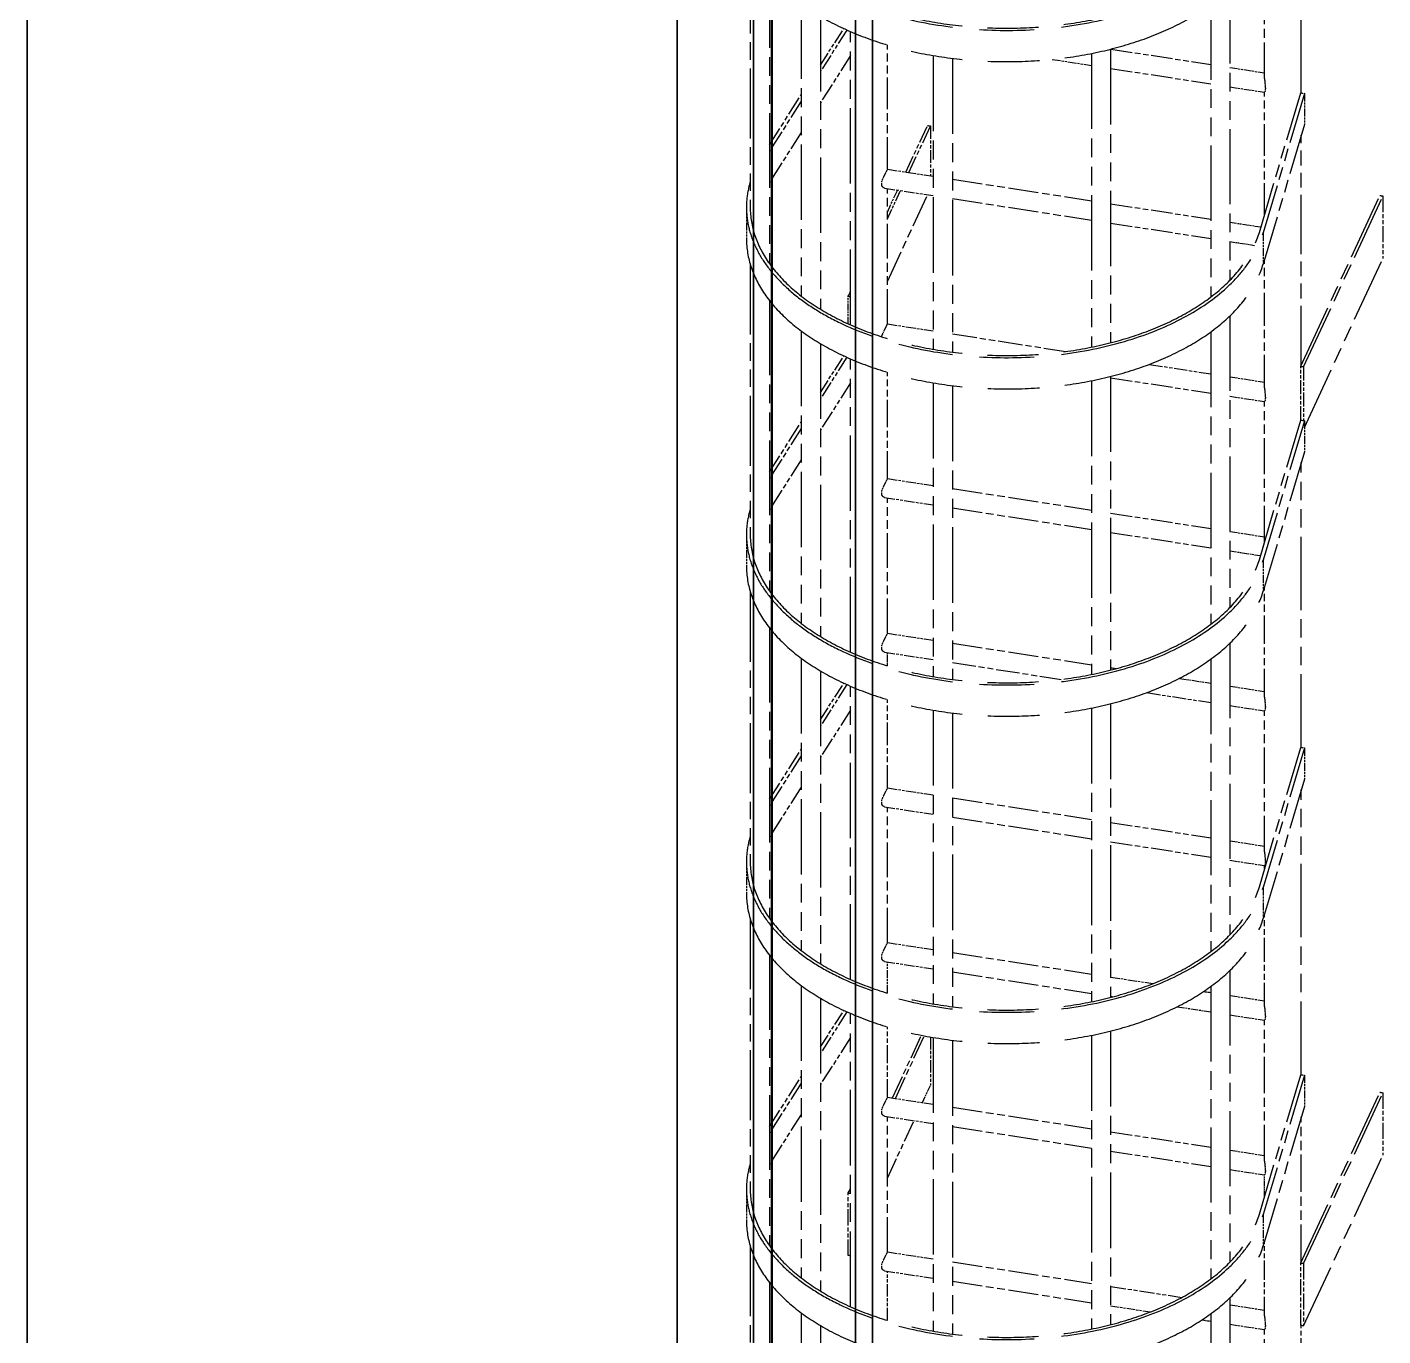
# Model space of a CAD drawing. Header units: millimetres. Extents: x 0 to 42050, y 0 to 29700.
# Drawn here: x 20919 to 22690, y 4094 to 5804 of the extents above; entities that cross this region are included whole.
import ezdxf

# ---------------------------------------------------------------- set-up
doc = ezdxf.new("R2010")
doc.units = ezdxf.units.MM
doc.header["$LTSCALE"] = 50
doc.linetypes.add('DOUBLE_DASH_CHAIN', pattern=[1.2403, 0.6614, -0.0827, 0.1654, -0.0827, 0.1654, -0.0827])
doc.layers.add('Reference', color=7, linetype='DOUBLE_DASH_CHAIN', lineweight=25)
doc.layers.add('Visible', color=7, linetype='Continuous', lineweight=35)

msp = doc.modelspace()

# ---------------------------------------------------------------- linework, layer by layer
at = {"layer": 'Reference', "ltscale": 2.896736}
for p, q in [((22583.78, 5717.91), (22583.78, 6090.48)), ((22583.78, 4862.63), (22583.78, 5235.2)), ((22583.78, 4434.99), (22583.78, 4807.56))]:
    msp.add_line(p, q, dxfattribs=at)
at = {"layer": 'Reference', "ltscale": 2.766044}
for p, q in [((21863.74, 5921.45), (21863.74, 5565.68)), ((21863.74, 5493.81), (21863.74, 5138.04)), ((21863.74, 5066.17), (21863.74, 4710.4)), ((21863.74, 4638.53), (21863.74, 4282.76)), ((21863.74, 4210.89), (21863.74, 3855.12))]:
    msp.add_line(p, q, dxfattribs=at)
at = {"layer": 'Reference', "ltscale": 1.432805}
for p, q in [((22535.78, 5736.6), (22535.78, 5920.89)), ((22535.78, 4726.19), (22535.78, 4910.48)), ((22535.78, 4322.02), (22535.78, 4506.31)), ((22535.78, 3917.85), (22535.78, 4102.14))]:
    msp.add_line(p, q, dxfattribs=at)
at = {"layer": 'Reference', "ltscale": 2.950695}
for p, q in [((21888.74, 5874.42), (21888.74, 5494.91)), ((21888.74, 5446.78), (21888.74, 5067.27)), ((21888.74, 5019.14), (21888.74, 4639.63)), ((21888.74, 4591.5), (21888.74, 4211.99)), ((21888.74, 4163.86), (21888.74, 3784.35))]:
    msp.add_line(p, q, dxfattribs=at)
at = {"layer": 'Reference', "ltscale": 2.962822}
for p, q in [((22490.53, 5854.3), (22490.53, 5473.23)), ((22490.53, 5426.66), (22490.53, 5045.59)), ((22490.53, 4999.02), (22490.53, 4617.95)), ((22490.53, 4571.38), (22490.53, 4190.31)), ((22490.53, 4143.74), (22490.53, 3762.67))]:
    msp.add_line(p, q, dxfattribs=at)
at = {"layer": 'Reference', "ltscale": 2.97048}
for p, q in [((21930.38, 5834.53), (21930.38, 5452.47)), ((21930.38, 5406.89), (21930.38, 5024.83)), ((21930.38, 4979.25), (21930.38, 4597.19)), ((21930.38, 4551.61), (21930.38, 4169.55)), ((21930.38, 4123.97), (21930.38, 3741.91))]:
    msp.add_line(p, q, dxfattribs=at)
at = {"layer": 'Reference', "ltscale": 2.970844}
for p, q in [((22465.53, 5833.38), (22465.53, 5451.27)), ((22465.53, 5405.74), (22465.53, 5023.63)), ((22465.53, 4978.1), (22465.53, 4595.99)), ((22465.53, 4550.46), (22465.53, 4168.35)), ((22465.53, 4122.82), (22465.53, 3740.71))]:
    msp.add_line(p, q, dxfattribs=at)
at = {"layer": 'Reference', "ltscale": 2.975098}
for p, q in [((21955.38, 5817.98), (21955.38, 5435.33)), ((21955.38, 5390.34), (21955.38, 5007.69)), ((21955.38, 4962.7), (21955.38, 4580.05)), ((21955.38, 4535.06), (21955.38, 4152.41)), ((21955.38, 4107.42), (21955.38, 3724.77))]:
    msp.add_line(p, q, dxfattribs=at)
at = {"layer": 'Reference', "ltscale": 0.558788}
for p, q in [((21955.38, 5754.31), (21985.92, 5801.98)), ((21955.38, 5326.67), (21985.92, 5374.34)), ((21955.38, 4899.03), (21985.92, 4946.7)), ((21955.38, 4471.38), (21985.92, 4519.06))]:
    msp.add_line(p, q, dxfattribs=at)
at = {"layer": 'Reference', "ltscale": 0.634284}
for p, q in [((21990.05, 5800.09), (21955.38, 5745.98)), ((21990.05, 5372.45), (21955.38, 5318.34)), ((21990.05, 4944.81), (21955.38, 4890.7)), ((21990.05, 4517.17), (21955.38, 4463.06))]:
    msp.add_line(p, q, dxfattribs=at)
at = {"layer": 'Reference', "ltscale": 2.979327}
for p, q in [((21994.87, 5414.78), (21994.87, 5797.97)), ((21994.87, 4987.14), (21994.87, 5370.33)), ((21994.87, 4559.5), (21994.87, 4942.69)), ((21994.87, 4131.86), (21994.87, 4515.05))]:
    msp.add_line(p, q, dxfattribs=at)
at = {"layer": 'Reference', "ltscale": 1.262725}
msp.add_line((22042.87, 5618.2), (22042.87, 5780.61), dxfattribs=at)
at = {"layer": 'Reference', "ltscale": 0.722404}
for p, q in [((21994.87, 5766.79), (21955.38, 5705.16)), ((21994.87, 5339.15), (21955.38, 5277.52)), ((21994.87, 4911.51), (21955.38, 4849.88)), ((21994.87, 4483.87), (21955.38, 4422.24))]:
    msp.add_line(p, q, dxfattribs=at)
at = {"layer": 'Reference', "ltscale": 2.984079}
for p, q in [((22102.77, 5766.75), (22102.77, 5382.95)), ((22102.77, 5339.11), (22102.77, 4955.31)), ((22102.77, 4911.47), (22102.77, 4527.67)), ((22102.77, 4483.83), (22102.77, 4100.03))]:
    msp.add_line(p, q, dxfattribs=at)
at = {"layer": 'Reference', "ltscale": 2.984532}
for p, q in [((22127.77, 5763.1), (22127.77, 5379.23)), ((22127.77, 5335.46), (22127.77, 4951.59)), ((22127.77, 4907.82), (22127.77, 4523.95)), ((22127.77, 4480.18), (22127.77, 4096.31))]:
    msp.add_line(p, q, dxfattribs=at)
at = {"layer": 'Reference', "ltscale": 0.339268}
msp.add_line((22258.02, 5761.78), (22309.65, 5753.79), dxfattribs=at)
at = {"layer": 'Reference', "ltscale": 2.983726}
for p, q in [((22309.65, 5769.51), (22309.65, 5385.75)), ((22309.65, 5341.87), (22309.65, 4958.11)), ((22309.65, 4914.23), (22309.65, 4530.47)), ((22309.65, 4486.59), (22309.65, 4102.83))]:
    msp.add_line(p, q, dxfattribs=at)
at = {"layer": 'Reference', "ltscale": 2.98297}
for p, q in [((22334.65, 5775.14), (22334.65, 5391.48)), ((22334.65, 5347.5), (22334.65, 4963.84)), ((22334.65, 4919.86), (22334.65, 4536.2)), ((22334.65, 4492.22), (22334.65, 4108.56))]:
    msp.add_line(p, q, dxfattribs=at)
at = {"layer": 'Reference', "ltscale": 0.85874}
msp.add_line((22334.86, 5775.19), (22465.53, 5754.97), dxfattribs=at)
at = {"layer": 'Reference', "ltscale": 0.860085}
for p, q in [((22334.65, 5749.92), (22465.53, 5729.68)), ((22334.65, 5573.14), (22465.53, 5552.89)), ((22334.65, 5547.84), (22465.53, 5527.59)), ((22334.65, 5345.76), (22465.53, 5325.51)), ((22334.65, 5168.97), (22465.53, 5148.72)), ((22334.65, 5143.67), (22465.53, 5123.43)), ((22334.65, 4764.81), (22465.53, 4744.56)), ((22334.65, 4739.51), (22465.53, 4719.26)), ((22334.65, 4360.64), (22465.53, 4340.39)), ((22334.65, 4335.34), (22465.53, 4315.1))]:
    msp.add_line(p, q, dxfattribs=at)
at = {"layer": 'Reference', "ltscale": 0.29732}
for p, q in [((22490.53, 5751.11), (22535.78, 5744.11)), ((22490.53, 5346.94), (22535.78, 5339.94)), ((22490.53, 5144.86), (22535.78, 5137.86)), ((22490.53, 4942.77), (22535.78, 4935.77)), ((22490.53, 4740.69), (22535.78, 4733.69)), ((22490.53, 4538.61), (22535.78, 4531.61)), ((22490.53, 4336.53), (22535.78, 4329.52)), ((22490.53, 4134.44), (22535.78, 4127.44))]:
    msp.add_line(p, q, dxfattribs=at)
at = {"layer": 'Reference', "ltscale": 0.297525}
for p, q in [((22490.53, 5725.81), (22535.82, 5718.8)), ((22490.53, 5321.64), (22535.82, 5314.64)), ((22490.53, 4917.48), (22535.82, 4910.47)), ((22490.53, 4715.39), (22535.82, 4708.39)), ((22490.53, 4513.31), (22535.82, 4506.31)), ((22490.53, 4311.23), (22535.82, 4304.22)), ((22490.53, 4109.15), (22535.82, 4102.14))]:
    msp.add_line(p, q, dxfattribs=at)
at = {"layer": 'Reference', "ltscale": 0.761923}
for p, q in [((21888.74, 5650.29), (21930.38, 5715.29)), ((21930.38, 5706.96), (21888.74, 5641.97)), ((21930.38, 5666.14), (21888.74, 5601.14)), ((21888.74, 5222.65), (21930.38, 5287.65)), ((21930.38, 5279.32), (21888.74, 5214.33)), ((21930.38, 5238.5), (21888.74, 5173.5)), ((21888.74, 4795.01), (21930.38, 4860.01)), ((21930.38, 4851.68), (21888.74, 4786.69)), ((21930.38, 4810.86), (21888.74, 4745.86)), ((21888.74, 4367.37), (21930.38, 4432.37)), ((21930.38, 4424.04), (21888.74, 4359.05)), ((21930.38, 4383.22), (21888.74, 4318.22))]:
    msp.add_line(p, q, dxfattribs=at)
at = {"layer": 'Reference', "ltscale": 2.034098}
for p, q in [((22528.98, 5535.68), (22582.97, 5718.03)), ((22528.98, 5108.04), (22582.97, 5290.39)), ((22528.98, 4680.4), (22582.97, 4862.75)), ((22528.98, 4252.76), (22582.97, 4435.11))]:
    msp.add_line(p, q, dxfattribs=at)
at = {"layer": 'Reference', "ltscale": 2.031153}
for p, q in [((22587.82, 5717.28), (22533.91, 5535.2)), ((22587.82, 5676.46), (22533.91, 5494.37)), ((22587.82, 5289.64), (22533.91, 5107.56)), ((22587.82, 5248.82), (22533.91, 5066.73)), ((22587.82, 4862), (22533.91, 4679.92)), ((22587.82, 4821.18), (22533.91, 4639.09)), ((22587.82, 4434.36), (22533.91, 4252.28)), ((22587.82, 4393.54), (22533.91, 4211.45))]:
    msp.add_line(p, q, dxfattribs=at)
at = {"layer": 'Reference', "ltscale": 1.24502}
msp.add_line((22535.78, 5558.67), (22535.78, 5718.81), dxfattribs=at)
at = {"layer": 'Reference', "ltscale": 0.031779}
for p, q in [((22582.97, 5718.03), (22587.82, 5717.28)), ((22582.97, 4862.75), (22587.82, 4862)), ((22582.97, 4435.11), (22587.82, 4434.36))]:
    msp.add_line(p, q, dxfattribs=at)
at = {"layer": 'Reference', "ltscale": 0.317324}
for p, q in [((22587.82, 5717.28), (22587.82, 5676.46)), ((21858.71, 5568.27), (21858.71, 5527.45)), ((22533.91, 5535.2), (22533.91, 5494.37)), ((22587.82, 5289.64), (22587.82, 5248.82)), ((21858.71, 5140.63), (21858.71, 5099.81)), ((22533.91, 5107.56), (22533.91, 5066.73)), ((22587.82, 4862), (22587.82, 4821.18)), ((21858.71, 4712.99), (21858.71, 4672.17)), ((22533.91, 4679.92), (22533.91, 4639.09)), ((22587.82, 4434.36), (22587.82, 4393.54)), ((21858.71, 4285.35), (21858.71, 4244.53)), ((22533.91, 4252.28), (22533.91, 4211.45))]:
    msp.add_line(p, q, dxfattribs=at)
at = {"layer": 'Reference', "ltscale": 0.692191}
for p, q in [((22067.12, 5614.52), (22095.35, 5675.34)), ((22070.99, 5613.93), (22099.21, 5674.74))]:
    msp.add_line(p, q, dxfattribs=at)
at = {"layer": 'Reference', "ltscale": 0.025294}
for p, q in [((22095.35, 5675.34), (22099.21, 5674.74)), ((22686.49, 5583.89), (22690.36, 5583.29)), ((22582.97, 5360.82), (22586.83, 5360.22)), ((22582.97, 5290.39), (22586.83, 5289.8)), ((22686.49, 4412.21), (22690.36, 4411.62)), ((22582.97, 4189.14), (22586.83, 4188.55)), ((22586.83, 4106.9), (22582.97, 4107.49))]:
    msp.add_line(p, q, dxfattribs=at)
at = {"layer": 'Reference', "ltscale": 0.506692}
msp.add_line((22099.21, 5674.74), (22099.21, 5609.56), dxfattribs=at)
at = {"layer": 'Reference', "ltscale": 2.334496}
msp.add_line((22583.78, 5362.58), (22583.78, 5662.84), dxfattribs=at)
at = {"layer": 'Reference', "ltscale": 0.393611}
for p, q in [((22042.87, 5618.28), (22102.77, 5609.01)), ((22042.87, 5416.19), (22102.77, 5406.93)), ((22042.87, 5214.11), (22102.77, 5204.84)), ((22042.87, 5012.03), (22102.77, 5002.76)), ((22042.87, 4809.95), (22102.77, 4800.68)), ((22042.87, 4607.86), (22102.77, 4598.6)), ((22042.87, 4405.78), (22102.77, 4396.51)), ((22042.87, 4203.7), (22102.77, 4194.43))]:
    msp.add_line(p, q, dxfattribs=at)
at = {"layer": 'Reference', "ltscale": 1.195323}
for p, q in [((22127.77, 5605.14), (22309.65, 5577)), ((22127.77, 5579.84), (22309.65, 5551.71)), ((22127.77, 5200.98), (22309.65, 5172.84)), ((22127.77, 5175.68), (22309.65, 5147.54)), ((22127.77, 4998.89), (22309.65, 4970.76)), ((22127.77, 4796.81), (22309.65, 4768.67)), ((22127.77, 4771.51), (22309.65, 4743.38)), ((22127.77, 4594.73), (22309.65, 4566.59)), ((22127.77, 4569.43), (22309.65, 4541.29)), ((22127.77, 4392.64), (22309.65, 4364.51)), ((22127.77, 4367.35), (22309.65, 4339.21)), ((22127.77, 4190.56), (22309.65, 4162.42)), ((22127.77, 4165.26), (22309.65, 4137.13))]:
    msp.add_line(p, q, dxfattribs=at)
at = {"layer": 'Reference', "ltscale": 0.418935}
for p, q in [((22039.01, 5593.58), (22102.77, 5583.71)), ((22039.01, 5189.41), (22102.77, 5179.55)), ((22039.01, 4987.33), (22102.77, 4977.46)), ((22039.01, 4785.24), (22102.77, 4775.38)), ((22039.01, 4583.16), (22102.77, 4573.3)), ((22039.01, 4381.08), (22102.77, 4371.22)), ((22039.01, 4179), (22102.77, 4169.13))]:
    msp.add_line(p, q, dxfattribs=at)
at = {"layer": 'Reference', "ltscale": 1.375069}
for p, q in [((22042.87, 5416.12), (22042.87, 5592.98)), ((22042.87, 5011.95), (22042.87, 5188.81)), ((22042.87, 4607.78), (22042.87, 4784.65)), ((22042.87, 4203.62), (22042.87, 4380.48))]:
    msp.add_line(p, q, dxfattribs=at)
at = {"layer": 'Reference', "ltscale": 0.326225}
msp.add_line((22042.87, 5562.26), (22056.17, 5590.92), dxfattribs=at)
at = {"layer": 'Reference', "ltscale": 0.420996}
msp.add_line((22042.87, 5553.33), (22060.03, 5590.32), dxfattribs=at)
at = {"layer": 'Reference', "ltscale": 1.288214}
msp.add_line((22042.87, 5471.68), (22095.39, 5584.85), dxfattribs=at)
at = {"layer": 'Reference', "ltscale": 2.539291}
for p, q in [((22582.97, 5360.82), (22686.49, 5583.89)), ((22586.83, 5360.22), (22690.36, 5583.29)), ((22582.97, 4189.14), (22686.49, 4412.21)), ((22586.83, 4188.55), (22690.36, 4411.62)), ((22586.83, 4106.9), (22690.36, 4329.97))]:
    msp.add_line(p, q, dxfattribs=at)
at = {"layer": 'Reference', "ltscale": 0.634748}
for p, q in [((22690.36, 5583.29), (22690.36, 5501.64)), ((22690.36, 4411.62), (22690.36, 4329.97)), ((21991.82, 4198.94), (21991.82, 4280.59)), ((22582.97, 4107.49), (22582.97, 4189.14)), ((22586.83, 4188.55), (22586.83, 4106.9))]:
    msp.add_line(p, q, dxfattribs=at)
at = {"layer": 'Reference', "ltscale": 0.266346}
msp.add_line((22490.53, 5549.02), (22531.07, 5542.75), dxfattribs=at)
at = {"layer": 'Reference', "ltscale": 0.210719}
msp.add_line((22490.53, 5523.73), (22522.61, 5518.76), dxfattribs=at)
at = {"layer": 'Reference', "ltscale": 1.308294}
msp.add_line((22535.78, 5332.43), (22535.78, 5500.71), dxfattribs=at)
at = {"layer": 'Reference', "ltscale": 2.515089}
msp.add_line((22587.82, 5280.69), (22690.36, 5501.64), dxfattribs=at)
at = {"layer": 'Reference', "ltscale": 0.074612}
for p, q in [((21991.82, 5452.27), (21994.87, 5458.83)), ((21991.82, 4280.59), (21994.87, 4287.16))]:
    msp.add_line(p, q, dxfattribs=at)
at = {"layer": 'Reference', "ltscale": 0.019919}
for p, q in [((21991.82, 5452.27), (21994.87, 5451.8)), ((21991.82, 4280.59), (21994.87, 4280.12)), ((21994.87, 4198.47), (21991.82, 4198.94))]:
    msp.add_line(p, q, dxfattribs=at)
at = {"layer": 'Reference', "ltscale": 0.280768}
msp.add_line((21991.82, 5416.14), (21991.82, 5452.27), dxfattribs=at)
at = {"layer": 'Reference', "ltscale": 0.975738}
msp.add_line((22127.77, 5403.06), (22276.24, 5380.09), dxfattribs=at)
at = {"layer": 'Reference', "ltscale": 1.080206}
msp.add_line((22042.87, 5214.03), (22042.87, 5352.97), dxfattribs=at)
at = {"layer": 'Reference', "ltscale": 0.528444}
msp.add_line((22385.11, 5363.25), (22465.53, 5350.81), dxfattribs=at)
at = {"layer": 'Reference', "ltscale": 0.547456}
for p, q in [((22582.97, 5290.39), (22582.97, 5360.82)), ((22586.83, 5360.22), (22586.83, 5289.8))]:
    msp.add_line(p, q, dxfattribs=at)
at = {"layer": 'Reference', "ltscale": 1.427539}
msp.add_line((22535.78, 5131.03), (22535.78, 5314.64), dxfattribs=at)
at = {"layer": 'Reference', "ltscale": 0.006385}
msp.add_line((22586.83, 5289.8), (22587.82, 5289.64), dxfattribs=at)
at = {"layer": 'Reference', "ltscale": 0.262954}
msp.add_line((22490.53, 5119.56), (22530.56, 5113.37), dxfattribs=at)
at = {"layer": 'Reference', "ltscale": 1.125776}
msp.add_line((22535.78, 4928.27), (22535.78, 5073.07), dxfattribs=at)
at = {"layer": 'Reference', "ltscale": 0.134552}
msp.add_line((22042.87, 4969.41), (22042.87, 4986.73), dxfattribs=at)
at = {"layer": 'Reference', "ltscale": 0.933849}
msp.add_line((22127.77, 4973.6), (22269.87, 4951.61), dxfattribs=at)
at = {"layer": 'Reference', "ltscale": 0.047762}
msp.add_line((22334.65, 4966.89), (22341.94, 4965.76), dxfattribs=at)
at = {"layer": 'Reference', "ltscale": 0.269747}
msp.add_line((22424.47, 4952.99), (22465.53, 4946.64), dxfattribs=at)
at = {"layer": 'Reference', "ltscale": 0.897687}
msp.add_line((22042.87, 4809.87), (22042.87, 4925.33), dxfattribs=at)
at = {"layer": 'Reference', "ltscale": 0.551134}
msp.add_line((22381.66, 4934.32), (22465.53, 4921.34), dxfattribs=at)
at = {"layer": 'Reference', "ltscale": 0.038809}
msp.add_line((22535.78, 4703.39), (22535.78, 4708.39), dxfattribs=at)
at = {"layer": 'Reference', "ltscale": 0.943257}
msp.add_line((22535.78, 4524.1), (22535.78, 4645.43), dxfattribs=at)
at = {"layer": 'Reference', "ltscale": 0.317071}
msp.add_line((22042.87, 4541.77), (22042.87, 4582.57), dxfattribs=at)
at = {"layer": 'Reference', "ltscale": 0.363425}
msp.add_line((22334.65, 4562.72), (22389.96, 4554.17), dxfattribs=at)
at = {"layer": 'Reference', "ltscale": 0.019413}
msp.add_line((22334.65, 4537.43), (22337.62, 4536.97), dxfattribs=at)
at = {"layer": 'Reference', "ltscale": 0.061326}
msp.add_line((22456.19, 4543.92), (22465.53, 4542.48), dxfattribs=at)
at = {"layer": 'Reference', "ltscale": 0.287855}
msp.add_line((22421.72, 4523.96), (22465.53, 4517.18), dxfattribs=at)
at = {"layer": 'Reference', "ltscale": 0.715169}
msp.add_line((22042.87, 4405.7), (22042.87, 4497.69), dxfattribs=at)
at = {"layer": 'Reference', "ltscale": 0.932243}
msp.add_line((22049.45, 4404.76), (22087.46, 4486.66), dxfattribs=at)
at = {"layer": 'Reference', "ltscale": 0.930571}
msp.add_line((22053.31, 4404.16), (22091.25, 4485.92), dxfattribs=at)
at = {"layer": 'Reference', "ltscale": 0.489985}
msp.add_line((22099.21, 4484.45), (22099.21, 4421.42), dxfattribs=at)
at = {"layer": 'Reference', "ltscale": 0.258582}
msp.add_line((22088.66, 4398.69), (22099.21, 4421.42), dxfattribs=at)
at = {"layer": 'Reference', "ltscale": 1.469516}
msp.add_line((22583.78, 4190.91), (22583.78, 4379.92), dxfattribs=at)
at = {"layer": 'Reference', "ltscale": 0.854605}
msp.add_line((22042.87, 4300.01), (22077.71, 4375.09), dxfattribs=at)
at = {"layer": 'Reference', "ltscale": 0.221328}
msp.add_line((22535.78, 4275.75), (22535.78, 4304.23), dxfattribs=at)
at = {"layer": 'Reference', "ltscale": 0.760738}
msp.add_line((22535.78, 4119.94), (22535.78, 4217.79), dxfattribs=at)
at = {"layer": 'Reference', "ltscale": 0.499589}
msp.add_line((22042.87, 4114.13), (22042.87, 4178.4), dxfattribs=at)
at = {"layer": 'Reference', "ltscale": 0.611637}
msp.add_line((22334.65, 4158.56), (22427.73, 4144.16), dxfattribs=at)
at = {"layer": 'Reference', "ltscale": 0.341675}
msp.add_line((22334.65, 4133.26), (22386.66, 4125.21), dxfattribs=at)
at = {"layer": 'Reference', "ltscale": 0.075989}
msp.add_line((22453.95, 4114.8), (22465.53, 4113.01), dxfattribs=at)
at = {"layer": 'Reference', "ltscale": 0.777588}
msp.add_line((22583.78, 4007.35), (22583.78, 4107.37), dxfattribs=at)
at = {"layer": 'Reference', "ltscale": 8.620728}
for centre in [(22198.74, 5995.91), (22198.74, 5568.27), (22198.74, 5140.63), (22198.74, 4712.99), (22198.74, 4285.35)]:
    msp.add_ellipse(centre, major_axis=(340.03, 0), ratio=0.5773503, start_param=2.969375, end_param=6.1138884, dxfattribs=at)
at = {"layer": 'Reference', "ltscale": 8.064926}
for centre in [(22198.74, 5995.91), (22198.74, 5568.27), (22198.74, 5140.63), (22198.74, 4712.99), (22198.74, 4285.35)]:
    msp.add_ellipse(centre, major_axis=(-335.03, 0), ratio=0.5773503, start_param=6.2697997, end_param=9.255481, dxfattribs=at)
at = {"layer": 'Reference', "ltscale": 8.148591}
for centre in [(22198.74, 5955.09), (22198.74, 5527.45), (22198.74, 5099.81), (22198.74, 4672.17), (22198.74, 4244.53)]:
    msp.add_ellipse(centre, major_axis=(340.03, 0), ratio=0.5773503, start_param=3.1415927, end_param=6.1138884, dxfattribs=at)
at = {"layer": 'Reference', "ltscale": 0.161518}
for points in [[(22535.79, 5736.6), (22535.79, 5735.55), (22535.85, 5734.44), (22536.08, 5731.8), (22536.29, 5730.06), (22536.56, 5727.57), (22536.63, 5726.75), (22536.73, 5725.21), (22536.76, 5724.49), (22536.76, 5723.18), (22536.73, 5722.56), (22536.63, 5721.44), (22536.56, 5720.94), (22536.29, 5719.68), (22536.08, 5719.15), (22535.89, 5718.84), (22535.84, 5718.8), (22535.82, 5718.81)], [(22535.79, 5332.43), (22535.79, 5331.38), (22535.85, 5330.28), (22536.08, 5327.63), (22536.29, 5325.9), (22536.56, 5323.4), (22536.63, 5322.59), (22536.73, 5321.05), (22536.76, 5320.32), (22536.76, 5319.01), (22536.73, 5318.39), (22536.63, 5317.27), (22536.56, 5316.77), (22536.29, 5315.51), (22536.08, 5314.98), (22535.89, 5314.68), (22535.84, 5314.63), (22535.82, 5314.64)], [(22535.79, 4928.27), (22535.79, 4927.22), (22535.85, 4926.11), (22536.08, 4923.47), (22536.29, 4921.73), (22536.56, 4919.24), (22536.63, 4918.42), (22536.73, 4916.88), (22536.76, 4916.16), (22536.76, 4914.85), (22536.73, 4914.22), (22536.63, 4913.1), (22536.56, 4912.61), (22536.29, 4911.34), (22536.08, 4910.82), (22535.89, 4910.51), (22535.84, 4910.47), (22535.82, 4910.47)], [(22535.79, 4726.19), (22535.79, 4725.13), (22535.85, 4724.03), (22536.08, 4721.38), (22536.29, 4719.65), (22536.56, 4717.15), (22536.63, 4716.34), (22536.73, 4714.8), (22536.76, 4714.08), (22536.76, 4712.76), (22536.73, 4712.14), (22536.63, 4711.02), (22536.56, 4710.52), (22536.29, 4709.26), (22536.08, 4708.74), (22535.89, 4708.43), (22535.84, 4708.39), (22535.82, 4708.39)], [(22535.79, 4524.1), (22535.79, 4523.05), (22535.85, 4521.95), (22536.08, 4519.3), (22536.29, 4517.56), (22536.56, 4515.07), (22536.63, 4514.26), (22536.73, 4512.72), (22536.76, 4511.99), (22536.76, 4510.68), (22536.73, 4510.06), (22536.63, 4508.94), (22536.56, 4508.44), (22536.29, 4507.18), (22536.08, 4506.65), (22535.89, 4506.35), (22535.84, 4506.3), (22535.82, 4506.31)], [(22535.79, 4322.02), (22535.79, 4320.97), (22535.85, 4319.86), (22536.08, 4317.22), (22536.29, 4315.48), (22536.56, 4312.99), (22536.63, 4312.17), (22536.73, 4310.63), (22536.76, 4309.91), (22536.76, 4308.6), (22536.73, 4307.98), (22536.63, 4306.86), (22536.56, 4306.36), (22536.29, 4305.1), (22536.08, 4304.57), (22535.89, 4304.26), (22535.84, 4304.22), (22535.82, 4304.23)], [(22535.79, 4119.94), (22535.79, 4118.89), (22535.85, 4117.78), (22536.08, 4115.13), (22536.29, 4113.4), (22536.56, 4110.91), (22536.63, 4110.09), (22536.73, 4108.55), (22536.76, 4107.83), (22536.76, 4106.51), (22536.73, 4105.89), (22536.63, 4104.77), (22536.56, 4104.27), (22536.29, 4103.01), (22536.08, 4102.49), (22535.89, 4102.18), (22535.84, 4102.14), (22535.82, 4102.14)]]:
    msp.add_open_spline(points, degree=3, knots=[2.5557741, 2.5557741, 2.5557741, 2.5557741, 2.8870911, 2.8870911, 3.3693304, 3.3693304, 3.61045, 3.61045, 3.8515697, 3.8515697, 4.0926893, 4.0926893, 4.333809, 4.333809, 4.8160483, 4.8160483, 5.0102567, 5.0102567, 5.0102567, 5.0102567], dxfattribs=at)
at = {"layer": 'Reference', "ltscale": 0.244894}
for points in [[(22039.01, 5593.58), (22038.71, 5593.62), (22038.41, 5593.72), (22037.43, 5594.21), (22036.72, 5594.88), (22035.96, 5596.3), (22035.76, 5596.84), (22035.49, 5598.02), (22035.42, 5598.65), (22035.42, 5599.96), (22035.49, 5600.67), (22035.76, 5602.16), (22035.96, 5602.93), (22036.72, 5605.26), (22037.43, 5606.86), (22038.83, 5609.73), (22039.62, 5611.22), (22040.68, 5613.22), (22041.01, 5613.85), (22041.59, 5615), (22041.84, 5615.51), (22042.26, 5616.41), (22042.43, 5616.81), (22042.69, 5617.48), (22042.78, 5617.75), (22042.85, 5618.05), (22042.86, 5618.14), (22042.86, 5618.2)], [(22039.01, 5189.41), (22038.71, 5189.46), (22038.41, 5189.55), (22037.43, 5190.04), (22036.72, 5190.71), (22035.96, 5192.13), (22035.76, 5192.67), (22035.49, 5193.85), (22035.42, 5194.49), (22035.42, 5195.8), (22035.49, 5196.51), (22035.76, 5197.99), (22035.96, 5198.76), (22036.72, 5201.1), (22037.43, 5202.69), (22038.83, 5205.56), (22039.62, 5207.05), (22040.68, 5209.05), (22041.01, 5209.68), (22041.59, 5210.83), (22041.84, 5211.35), (22042.26, 5212.24), (22042.43, 5212.64), (22042.69, 5213.31), (22042.78, 5213.58), (22042.85, 5213.89), (22042.86, 5213.97), (22042.86, 5214.03)], [(22039.01, 4987.33), (22038.71, 4987.38), (22038.41, 4987.47), (22037.43, 4987.96), (22036.72, 4988.63), (22035.96, 4990.05), (22035.76, 4990.59), (22035.49, 4991.77), (22035.42, 4992.4), (22035.42, 4993.72), (22035.49, 4994.43), (22035.76, 4995.91), (22035.96, 4996.68), (22036.72, 4999.02), (22037.43, 5000.61), (22038.83, 5003.48), (22039.62, 5004.97), (22040.68, 5006.97), (22041.01, 5007.6), (22041.59, 5008.75), (22041.84, 5009.27), (22042.26, 5010.16), (22042.43, 5010.56), (22042.69, 5011.23), (22042.78, 5011.5), (22042.85, 5011.8), (22042.86, 5011.89), (22042.86, 5011.95)], [(22039.01, 4785.25), (22038.71, 4785.29), (22038.41, 4785.39), (22037.43, 4785.88), (22036.72, 4786.55), (22035.96, 4787.97), (22035.76, 4788.51), (22035.49, 4789.68), (22035.42, 4790.32), (22035.42, 4791.63), (22035.49, 4792.34), (22035.76, 4793.82), (22035.96, 4794.6), (22036.72, 4796.93), (22037.43, 4798.52), (22038.83, 4801.4), (22039.62, 4802.88), (22040.68, 4804.89), (22041.01, 4805.52), (22041.59, 4806.67), (22041.84, 4807.18), (22042.26, 4808.08), (22042.43, 4808.48), (22042.69, 4809.15), (22042.78, 4809.41), (22042.85, 4809.72), (22042.86, 4809.81), (22042.86, 4809.86)], [(22039.01, 4583.16), (22038.71, 4583.21), (22038.41, 4583.31), (22037.43, 4583.79), (22036.72, 4584.46), (22035.96, 4585.88), (22035.76, 4586.42), (22035.49, 4587.6), (22035.42, 4588.24), (22035.42, 4589.55), (22035.49, 4590.26), (22035.76, 4591.74), (22035.96, 4592.51), (22036.72, 4594.85), (22037.43, 4596.44), (22038.83, 4599.31), (22039.62, 4600.8), (22040.68, 4602.8), (22041.01, 4603.43), (22041.59, 4604.58), (22041.84, 4605.1), (22042.26, 4605.99), (22042.43, 4606.39), (22042.69, 4607.06), (22042.78, 4607.33), (22042.85, 4607.64), (22042.86, 4607.72), (22042.86, 4607.78)], [(22039.01, 4381.08), (22038.71, 4381.13), (22038.41, 4381.22), (22037.43, 4381.71), (22036.72, 4382.38), (22035.96, 4383.8), (22035.76, 4384.34), (22035.49, 4385.52), (22035.42, 4386.15), (22035.42, 4387.47), (22035.49, 4388.18), (22035.76, 4389.66), (22035.96, 4390.43), (22036.72, 4392.77), (22037.43, 4394.36), (22038.83, 4397.23), (22039.62, 4398.72), (22040.68, 4400.72), (22041.01, 4401.35), (22041.59, 4402.5), (22041.84, 4403.02), (22042.26, 4403.91), (22042.43, 4404.31), (22042.69, 4404.98), (22042.78, 4405.25), (22042.85, 4405.55), (22042.86, 4405.64), (22042.86, 4405.7)], [(22039.01, 4179), (22038.71, 4179.04), (22038.41, 4179.14), (22037.43, 4179.63), (22036.72, 4180.3), (22035.96, 4181.72), (22035.76, 4182.26), (22035.49, 4183.44), (22035.42, 4184.07), (22035.42, 4185.38), (22035.49, 4186.09), (22035.76, 4187.58), (22035.96, 4188.35), (22036.72, 4190.68), (22037.43, 4192.27), (22038.83, 4195.15), (22039.62, 4196.64), (22040.68, 4198.64), (22041.01, 4199.27), (22041.59, 4200.42), (22041.84, 4200.93), (22042.26, 4201.83), (22042.43, 4202.23), (22042.69, 4202.9), (22042.78, 4203.16), (22042.85, 4203.47), (22042.86, 4203.56), (22042.86, 4203.62)]]:
    msp.add_open_spline(points, degree=3, knots=[2.6928826, 2.6928826, 2.6928826, 2.6928826, 2.8870911, 2.8870911, 3.3693304, 3.3693304, 3.61045, 3.61045, 3.8515697, 3.8515697, 4.0926893, 4.0926893, 4.333809, 4.333809, 4.8160483, 4.8160483, 5.2967014, 5.2967014, 5.5370279, 5.5370279, 5.7773545, 5.7773545, 6.0176811, 6.0176811, 6.2580076, 6.2580076, 6.4073438, 6.4073438, 6.4073438, 6.4073438], dxfattribs=at)
at = {"layer": 'Reference', "ltscale": 0.153121}
msp.add_open_spline([(22035.62, 5399.32), (22035.62, 5399.32), (22035.62, 5399.33), (22035.76, 5400.07), (22035.96, 5400.85), (22036.72, 5403.18), (22037.43, 5404.77), (22038.83, 5407.65), (22039.62, 5409.13), (22040.68, 5411.14), (22041.01, 5411.77), (22041.59, 5412.91), (22041.84, 5413.43), (22042.26, 5414.32), (22042.43, 5414.73), (22042.69, 5415.4), (22042.78, 5415.66), (22042.85, 5415.97), (22042.86, 5416.06), (22042.86, 5416.11)], degree=3, knots=[4.0910846, 4.0910846, 4.0910846, 4.0910846, 4.0926893, 4.0926893, 4.333809, 4.333809, 4.8160483, 4.8160483, 5.2967014, 5.2967014, 5.5370279, 5.5370279, 5.7773545, 5.7773545, 6.0176811, 6.0176811, 6.2580076, 6.2580076, 6.4073438, 6.4073438, 6.4073438, 6.4073438], dxfattribs=at)
at = {"layer": 'Visible', "color": 9, "true_color": 0xc0c0c0}
for p, q in [((20918.77, 3270.59), (20918.77, 6811.56)), ((21768.28, 1829.83), (21768.28, 6605.08)), ((21867.78, 1801.49), (21867.78, 6585.06)), ((21891.43, 1823.73), (21891.43, 6580.42)), ((21892.4, 1796.66), (21892.4, 6580.23)), ((22001.21, 1784.16), (22001.21, 6559.5)), ((22023.43, 1803.97), (22023.43, 6555.39))]:
    msp.add_line(p, q, dxfattribs=at)

doc.saveas('drawing.dxf')
